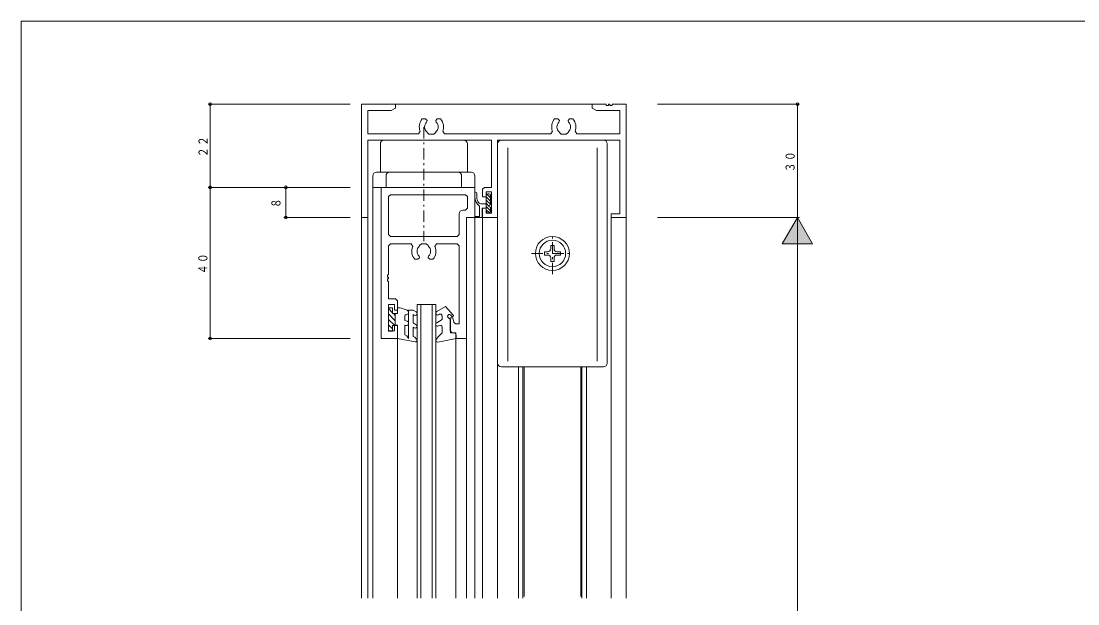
# Model space of a CAD drawing. Units: millimetres on the paper. Extents: x -397 to 397, y -282 to 282.
# Drawn here: x -393.9 to -114.4, y 125 to 279.3 of the extents above; entities that cross this region are included whole.
import ezdxf
from ezdxf.enums import TextEntityAlignment as Align

# ---------------------------------------------------------------- set-up
doc = ezdxf.new("R2010")
doc.units = ezdxf.units.MM
doc.linetypes.add('USER3', pattern=[5.5, 3, -1, 0.5, -1])
for name, color, linetype, lineweight in [('0-1_YKK_ZWAK', 7, 'Continuous', 18), ('0-3_YKK_11', 7, 'Continuous', 18), ('0-4_YKK_12', 2, 'Continuous', 18), ('0-6_YKK_13', 4, 'Continuous', 18), ('0-7_YKK_D', 6, 'Continuous', 18)]:
    doc.layers.add(name, color=color, linetype=linetype, lineweight=lineweight)
doc.styles.add('ＭＳ ゴシック', font='')
doc.styles.get('ＭＳ ゴシック').set_extended_font_data('MS Gothic')

msp = doc.modelspace()

# ---------------------------------------------------------------- linework, layer by layer
at = {"layer": '0-1_YKK_ZWAK'}
for p in [(-393.908, -245.7), (376.092, 279.3)]:
    msp.add_line(p, (-393.908, 279.3), dxfattribs=at)
at = {"layer": '0-3_YKK_11'}
for p, q in [((-303.908, 257.3), (-303.908, 227.3)), ((-294.908, 257.3), (-303.908, 257.3)), ((-294.908, 256.3), (-294.908, 257.3)), ((-242.908, 257.3), (-242.908, 256.3)), ((-239.208, 257.3), (-242.908, 257.3)), ((-239.208, 257), (-239.208, 257.3)), ((-238.608, 257.3), (-238.608, 257)), ((-238.208, 257.3), (-238.608, 257.3)), ((-238.208, 257), (-238.208, 257.3)), ((-237.608, 257.3), (-237.608, 257)), ((-233.908, 257.3), (-237.608, 257.3)), ((-233.908, 227.3), (-233.908, 257.3)), ((-302.258, 255.65), (-296.034, 255.65)), ((-302.258, 249.45), (-302.258, 255.65)), ((-296.034, 255.65), (-294.908, 256.3)), ((-242.908, 256.3), (-241.783, 255.65)), ((-241.783, 255.65), (-235.558, 255.65)), ((-238.608, 257), (-239.208, 257)), ((-237.608, 257), (-238.208, 257)), ((-235.558, 255.65), (-235.558, 249.45)), ((-286.958, 253.4), (-287.823, 253.4)), ((-286.558, 253), (-286.958, 253.4)), ((-286.677, 252.577), (-286.558, 252.861)), ((-286.558, 252.861), (-286.558, 253)), ((-283.858, 253.4), (-284.258, 253)), ((-284.258, 253), (-284.258, 252.861)), ((-284.258, 252.861), (-284.14, 252.577)), ((-282.994, 253.4), (-283.858, 253.4)), ((-251.958, 253.4), (-252.823, 253.4)), ((-251.558, 253), (-251.958, 253.4)), ((-251.677, 252.577), (-251.558, 252.861)), ((-251.558, 252.861), (-251.558, 253)), ((-248.858, 253.4), (-249.258, 253)), ((-249.258, 253), (-249.258, 252.861)), ((-249.258, 252.861), (-249.14, 252.577)), ((-247.994, 253.4), (-248.858, 253.4)), ((-288.853, 249.45), (-302.258, 249.45)), ((-288.388, 250.132), (-288.853, 249.45)), ((-286.555, 249.843), (-286.619, 249.968)), ((-286.058, 249.4), (-286.555, 249.843)), ((-284.758, 249.4), (-286.058, 249.4)), ((-284.262, 249.843), (-284.758, 249.4)), ((-284.198, 249.968), (-284.262, 249.843)), ((-281.964, 249.45), (-282.429, 250.132)), ((-253.853, 249.45), (-281.964, 249.45)), ((-253.388, 250.132), (-253.853, 249.45)), ((-251.555, 249.843), (-251.619, 249.968)), ((-251.058, 249.4), (-251.555, 249.843)), ((-249.758, 249.4), (-251.058, 249.4)), ((-249.262, 249.843), (-249.758, 249.4)), ((-249.198, 249.968), (-249.262, 249.843)), ((-246.964, 249.45), (-247.429, 250.132)), ((-235.558, 249.45), (-246.964, 249.45)), ((-302.258, 247.8), (-269.558, 247.8)), ((-302.258, 227.3), (-302.258, 247.8)), ((-269.558, 247.8), (-269.558, 235.3)), ((-267.908, 247.8), (-235.558, 247.8)), ((-267.908, 227.3), (-267.908, 247.8)), ((-235.558, 247.8), (-235.558, 228.3)), ((-273.908, 235.3), (-298.708, 235.3)), ((-298.708, 235.3), (-298.708, 195.3)), ((-273.908, 227.3), (-273.908, 235.3)), ((-271.408, 235.3), (-271.908, 234.8)), ((-271.908, 234.8), (-271.908, 232.8)), ((-269.558, 235.3), (-271.408, 235.3)), ((-296.758, 232.85), (-296.258, 233.35)), ((-296.758, 222.8), (-296.758, 232.85)), ((-296.258, 233.35), (-276.358, 233.35)), ((-276.358, 233.35), (-275.858, 232.85)), ((-275.858, 232.85), (-275.858, 229.75)), ((-271.908, 232.8), (-270.908, 232.8)), ((-270.908, 234.1), (-269.558, 234.1)), ((-270.908, 232.8), (-270.908, 234.1)), ((-269.558, 234.1), (-269.558, 228.5)), ((-276.358, 229.25), (-277.058, 229.25)), ((-275.858, 229.75), (-276.358, 229.25)), ((-271.908, 229.8), (-271.908, 227.3)), ((-270.908, 229.8), (-271.908, 229.8)), ((-270.908, 228.5), (-270.908, 229.8)), ((-303.908, 227.3), (-302.258, 227.3)), ((-278.058, 228.25), (-278.058, 222.8)), ((-276.108, 227.3), (-273.908, 227.3)), ((-276.108, 195.3), (-276.108, 227.3)), ((-271.908, 227.3), (-267.908, 227.3)), ((-269.558, 228.5), (-270.908, 228.5)), ((-237.908, 228.3), (-237.908, 227.3)), ((-235.558, 228.3), (-237.908, 228.3)), ((-237.908, 227.3), (-233.908, 227.3)), ((-296.258, 222.3), (-296.758, 222.8)), ((-278.558, 222.3), (-296.258, 222.3)), ((-278.058, 222.8), (-278.558, 222.3)), ((-296.758, 219.85), (-296.258, 220.35)), ((-296.758, 212.1), (-296.758, 219.85)), ((-296.258, 220.35), (-290.791, 220.35)), ((-290.791, 220.35), (-290.334, 219.647)), ((-288.651, 219.652), (-288.558, 219.862)), ((-288.558, 219.862), (-288.058, 220.35)), ((-288.058, 220.35), (-286.758, 220.35)), ((-286.758, 220.35), (-286.259, 219.862)), ((-286.259, 219.862), (-286.166, 219.652)), ((-284.483, 219.647), (-284.026, 220.35)), ((-284.026, 220.35), (-278.558, 220.35)), ((-278.558, 220.35), (-278.058, 219.85)), ((-278.058, 219.85), (-278.058, 199.2)), ((-289.823, 216.25), (-288.958, 216.25)), ((-288.958, 216.25), (-288.558, 216.65)), ((-288.558, 216.789), (-288.677, 217.073)), ((-288.558, 216.65), (-288.558, 216.789)), ((-286.14, 217.073), (-286.258, 216.789)), ((-286.258, 216.789), (-286.258, 216.65)), ((-286.258, 216.65), (-285.858, 216.25)), ((-285.858, 216.25), (-284.994, 216.25)), ((-297.058, 212.1), (-296.758, 212.1)), ((-297.058, 211.5), (-297.058, 212.1)), ((-296.758, 211.5), (-297.058, 211.5)), ((-297.058, 211.1), (-296.758, 211.1)), ((-297.058, 210.5), (-297.058, 211.1)), ((-296.758, 210.5), (-297.058, 210.5)), ((-296.758, 211.1), (-296.758, 211.5)), ((-296.758, 205.8), (-296.758, 210.5)), ((-294.908, 205.8), (-296.758, 205.8)), ((-296.758, 204.3), (-295.208, 204.3)), ((-296.758, 197.3), (-296.758, 204.3)), ((-295.208, 204.3), (-295.208, 202.8)), ((-294.408, 205.3), (-294.908, 205.8)), ((-294.408, 202.8), (-294.408, 205.3)), ((-295.208, 202.8), (-294.408, 202.8)), ((-295.208, 198.8), (-295.208, 197.3)), ((-294.408, 198.8), (-295.208, 198.8)), ((-294.408, 195.3), (-294.408, 198.8)), ((-280.408, 200.8), (-280.408, 197.3)), ((-279.708, 200.8), (-280.408, 200.8)), ((-279.485, 199.608), (-279.708, 200.8)), ((-278.994, 199.2), (-279.485, 199.608)), ((-278.058, 199.2), (-278.994, 199.2)), ((-295.208, 197.3), (-296.758, 197.3)), ((-280.408, 197.3), (-279.908, 196.8)), ((-279.908, 196.8), (-278.908, 196.8)), ((-278.908, 196.8), (-278.908, 195.3)), ((-298.708, 195.3), (-294.408, 195.3)), ((-278.908, 195.3), (-276.108, 195.3))]:
    msp.add_line(p, q, dxfattribs=at)
for centre, radius, start, end in [((-285.408, 251.3), 3.2, 138.9855, 201.39927), ((-285.408, 251.3), 1.8, 134.79283, 227.72278), ((-285.408, 251.3), 1.8, 312.27722, 45.20717), ((-285.408, 251.3), 3.2, 338.60073, 41.0145), ((-250.408, 251.3), 3.2, 138.9855, 201.39927), ((-250.408, 251.3), 1.8, 134.79283, 227.72278), ((-250.408, 251.3), 1.8, 312.27722, 45.20717), ((-250.408, 251.3), 3.2, 338.60073, 41.0145), ((-277.058, 228.25), 1, 90, 180), ((-287.408, 218.35), 3.2, 156.08347, 221.0145), ((-287.408, 218.35), 1.8, 133.65906, 225.20717), ((-287.408, 218.35), 1.8, 314.79283, 46.34094), ((-287.408, 218.35), 3.2, 318.9855, 23.91653)]:
    msp.add_arc(centre, radius, start, end, dxfattribs=at)
at = {"layer": '0-4_YKK_12'}
for p, q in [((-242.608, 257.3), (-295.208, 257.3)), ((-233.908, 126.538), (-233.908, 257.3)), ((-300.908, 235.3), (-294.908, 235.3)), ((-300.908, 126.538), (-300.908, 235.3)), ((-279.908, 235.3), (-273.908, 235.3)), ((-273.908, 235.3), (-273.908, 131.213)), ((-303.908, 227.3), (-302.258, 227.3)), ((-303.908, 126.538), (-303.908, 227.3)), ((-302.258, 126.538), (-302.258, 227.3)), ((-271.908, 227.3), (-267.908, 227.3)), ((-271.908, 126.538), (-271.908, 227.3)), ((-237.908, 227.3), (-233.908, 227.3)), ((-237.908, 126.538), (-237.908, 227.3)), ((-276.108, 216), (-276.108, 131.213)), ((-289.208, 204.3), (-284.208, 204.3)), ((-289.208, 204.3), (-289.208, 173.735)), ((-288.208, 204.3), (-288.208, 180.589)), ((-285.208, 204.3), (-285.208, 180.589)), ((-284.208, 204.3), (-284.208, 180.589)), ((-294.408, 173.735), (-294.408, 195.38)), ((-278.908, 131.213), (-278.908, 195.3)), ((-267.908, 126.538), (-267.908, 188.8)), ((-262.408, 187.8), (-262.408, 178.668)), ((-261.208, 187.8), (-261.208, 178.668)), ((-245.608, 187.8), (-245.608, 126.538)), ((-244.408, 187.8), (-244.408, 126.538)), ((-289.208, 180.589), (-289.208, 179.244)), ((-288.208, 180.589), (-288.208, 173.735)), ((-285.208, 180.589), (-285.208, 173.735)), ((-284.208, 180.589), (-284.208, 126.538)), ((-262.408, 180.609), (-262.408, 126.538)), ((-261.208, 180.609), (-261.208, 126.538)), ((-294.408, 127.805), (-294.408, 174.643)), ((-289.208, 174.65), (-289.208, 126.538)), ((-288.208, 174.65), (-288.208, 126.538)), ((-285.208, 174.65), (-285.208, 126.538)), ((-278.908, 126.538), (-278.908, 174.575)), ((-276.108, 170.194), (-276.108, 126.538)), ((-273.908, 170.194), (-273.908, 126.538)), ((-294.408, 126.538), (-294.408, 131.179))]:
    msp.add_line(p, q, dxfattribs=at)
at = {"layer": '0-6_YKK_13', "linetype": 'USER3'}
for p, q in [((-287.408, 251.187), (-287.408, 221.044)), ((-253.408, 212.3), (-253.408, 223.3)), ((-258.908, 217.8), (-247.908, 217.8))]:
    msp.add_line(p, q, dxfattribs=at)
at = {"layer": '0-6_YKK_13'}
for p, q in [((-298.908, 246.8), (-298.908, 239.3)), ((-276.908, 247.8), (-297.908, 247.8)), ((-275.908, 246.8), (-275.908, 239.3)), ((-267.908, 246.8), (-267.908, 227.3)), ((-266.908, 247.8), (-239.908, 247.8)), ((-238.908, 246.8), (-238.908, 188.8)), ((-265.238, 245.8), (-265.238, 227.3)), ((-241.578, 245.8), (-241.578, 189.3)), ((-300.908, 235.3), (-300.908, 238.3)), ((-287.408, 239.3), (-299.908, 239.3)), ((-297.408, 238.3), (-297.408, 235.3)), ((-287.408, 239.3), (-274.908, 239.3)), ((-277.408, 238.3), (-277.408, 235.3)), ((-273.908, 235.3), (-273.908, 238.3)), ((-298.758, 235.3), (-300.908, 235.3)), ((-298.758, 235.3), (-273.908, 235.3)), ((-273.908, 233.786), (-273.908, 232.747)), ((-273.408, 233.786), (-273.408, 232.747)), ((-270.908, 229.8), (-270.908, 233.2)), ((-270.908, 232.769), (-269.808, 231.669)), ((-270.783, 233.491), (-269.808, 232.517)), ((-270.508, 233.6), (-270.208, 233.6)), ((-269.808, 233.2), (-269.808, 230.65)), ((-272.708, 227.6), (-272.708, 230.347)), ((-270.908, 230.9), (-272.151, 230.9)), ((-272.008, 227.3), (-272.008, 229.8)), ((-272.008, 229.8), (-270.908, 229.8)), ((-270.908, 231.92), (-269.808, 230.82)), ((-270.908, 231.072), (-270.094, 230.257)), ((-270.908, 230.223), (-269.808, 229.123)), ((-270.908, 228.9), (-270.908, 229.8)), ((-270.908, 229.375), (-270.062, 228.528)), ((-269.902, 230.065), (-269.808, 229.972)), ((-269.808, 230.05), (-269.808, 228.9)), ((-272.708, 227.6), (-273.658, 227.6)), ((-273.658, 227.3), (-272.008, 227.3)), ((-270.508, 228.5), (-270.208, 228.5)), ((-267.908, 227.3), (-267.908, 188.8)), ((-265.238, 227.3), (-265.238, 189.3)), ((-255.508, 218.22), (-255.508, 217.38)), ((-254.668, 218.22), (-255.508, 218.22)), ((-253.828, 219.9), (-253.828, 219.06)), ((-252.988, 219.9), (-253.828, 219.9)), ((-252.988, 219.06), (-252.988, 219.9)), ((-251.308, 218.22), (-252.148, 218.22)), ((-251.308, 217.38), (-251.308, 218.22)), ((-255.508, 217.38), (-254.668, 217.38)), ((-253.828, 216.54), (-253.828, 215.7)), ((-253.828, 215.7), (-252.988, 215.7)), ((-252.988, 215.7), (-252.988, 216.54)), ((-252.148, 217.38), (-251.308, 217.38)), ((-296.759, 203.186), (-295.659, 202.086)), ((-296.759, 201.772), (-294.959, 199.972)), ((-296.758, 197.2), (-296.758, 203.4)), ((-296.758, 203.4), (-295.658, 203.4)), ((-295.658, 201.9), (-295.658, 203.4)), ((-295.658, 201.9), (-294.359, 201.9)), ((-295.473, 201.9), (-294.959, 201.386)), ((-294.959, 198.7), (-294.959, 201.9)), ((-294.358, 203.4), (-293.648, 203.4)), ((-294.358, 201.9), (-294.358, 203.4)), ((-291.843, 202.743), (-293.649, 203.4)), ((-291.448, 202.8), (-290.249, 202.8)), ((-291.448, 195.291), (-291.448, 202.8)), ((-289.458, 202.344), (-290.249, 202.8)), ((-289.958, 201.478), (-290.249, 201.645)), ((-290.249, 199.4), (-290.249, 201.645)), ((-281.645, 203.8), (-283.995, 202.443)), ((-283.502, 201.573), (-283.309, 201.685)), ((-282.559, 200.3), (-282.559, 201.251)), ((-279.632, 201.488), (-281.644, 203.8)), ((-280.265, 201.474), (-279.986, 201.134)), ((-296.759, 200.358), (-295.101, 198.7)), ((-296.759, 198.943), (-295.659, 197.843)), ((-295.658, 198.7), (-294.359, 198.7)), ((-295.658, 197.2), (-295.658, 198.7)), ((-294.358, 195.3), (-294.358, 198.7)), ((-292.254, 198.737), (-292.448, 198.807)), ((-292.448, 196.3), (-292.448, 198.807)), ((-289.458, 198.944), (-290.249, 199.4)), ((-284.002, 199.467), (-282.558, 200.3)), ((-283.502, 198.601), (-283.309, 198.713)), ((-280.358, 200.3), (-280.919, 200.72)), ((-280.358, 200.3), (-280.358, 196.8)), ((-296.758, 197.529), (-296.43, 197.2)), ((-295.658, 197.2), (-296.758, 197.2)), ((-290.249, 198.246), (-289.958, 198.078)), ((-290.249, 195.845), (-290.249, 198.246)), ((-290.249, 195.845), (-289.824, 195.6)), ((-284.131, 194.993), (-283.537, 195.831)), ((-283.537, 195.831), (-282.558, 196.8)), ((-282.559, 196.8), (-282.559, 198.28)), ((-280.359, 196.8), (-279.559, 196.8)), ((-278.859, 196.1), (-278.859, 195.3)), ((-294.358, 195.3), (-289.719, 194.387)), ((-289.824, 195.6), (-289.334, 195.11)), ((-278.858, 195.3), (-283.706, 194.337)), ((-266.908, 187.8), (-239.908, 187.8)), ((-260.908, 187.8), (-260.908, 178.668)), ((-245.908, 187.8), (-245.908, 127.027)), ((-260.908, 180.609), (-260.908, 127.027))]:
    msp.add_line(p, q, dxfattribs=at)
for points in [[(-291.843, 199.864), (-292.448, 200.084), (-292.448, 201.285)], [(-291.448, 195.291), (-291.909, 195.989), (-292.448, 196.3)]]:
    msp.add_lwpolyline(points, dxfattribs=at)
for radius in [4.5, 3.5]:
    msp.add_circle((-253.408, 217.8), radius, dxfattribs=at)
for centre, radius, start, end in [((-297.908, 246.8), 1, 90, 180), ((-276.908, 246.8), 1, 0, 90), ((-266.908, 246.8), 1, 90, 180), ((-239.908, 246.8), 1, 0, 90), ((-299.908, 238.3), 1, 90, 180), ((-296.408, 238.3), 1, 90, 180), ((-278.408, 238.3), 1, 0, 90), ((-274.908, 238.3), 1, 0, 90), ((-273.658, 233.786), 0.25, 0, 180), ((-270.908, 232.747), 3, 180, 233.1301), ((-270.908, 232.747), 2.5, 180, 216.63334), ((-270.508, 233.2), 0.4, 90, 180), ((-270.208, 233.2), 0.4, 0, 90), ((-272.151, 231.9), 1, 220.18666, 270), ((-269.808, 230.35), 0.3, 90, 270), ((-273.658, 227.45), 0.15, 90, 270), ((-270.508, 228.9), 0.4, 180, 270), ((-270.208, 228.9), 0.4, 270, 0), ((-254.668, 219.06), 0.84, 270, 0), ((-252.148, 219.06), 0.84, 180, 270), ((-254.668, 216.54), 0.84, 0, 90), ((-252.148, 216.54), 0.84, 90, 180), ((-292.149, 201.285), 0.3, 83.62636, 180), ((-292.049, 202.179), 0.6, 263.61829, 69.99797), ((-289.708, 201.911), 0.5, 239.98981, 60.00683), ((-283.752, 202.006), 0.5, 119.02557, 300.0117), ((-283.059, 201.252), 0.5, 359.97202, 120.01891), ((-280.618, 201.12), 0.5, 45, 233.1357), ((-279.809, 201.311), 0.25, 224.96046, 45), ((-292.049, 199.3), 0.6, 249.9966, 70.0032), ((-289.708, 198.511), 0.5, 240.0038, 60.00683), ((-283.752, 199.034), 0.5, 120.00716, 299.99166), ((-283.059, 198.28), 0.5, 359.97204, 119.99843), ((-279.559, 196.1), 0.7, 359.98003, 90), ((-289.637, 194.807), 0.428, 258.86224, 44.99856), ((-283.788, 194.75), 0.42, 144.66347, 281.2357), ((-266.908, 188.8), 1, 180, 270), ((-239.908, 188.8), 1, 270, 0)]:
    msp.add_arc(centre, radius, start, end, dxfattribs=at)
at = {"layer": '0-7_YKK_D'}
for p, q in [((-306.908, 257.3), (-344.408, 257.3)), ((-343.908, 257.3), (-343.908, 235.3)), ((-225.608, 257.3), (-188.108, 257.3)), ((-188.608, 227.3), (-188.608, 257.3)), ((-306.908, 235.3), (-344.408, 235.3)), ((-306.908, 235.3), (-344.408, 235.3)), ((-343.908, 235.3), (-343.908, 195.3)), ((-306.908, 235.3), (-324.408, 235.3)), ((-323.908, 235.3), (-323.908, 227.3)), ((-306.908, 227.3), (-324.408, 227.3)), ((-225.608, 227.3), (-188.108, 227.3)), ((-225.608, 227.3), (-188.108, 227.3)), ((-188.608, 227.3), (-192.608, 220.372)), ((-188.608, 227.3), (-184.608, 220.372)), ((-188.608, -155.7), (-188.608, 227.3)), ((-184.608, 220.372), (-192.608, 220.372)), ((-306.908, 195.3), (-344.408, 195.3))]:
    msp.add_line(p, q, dxfattribs=at)
for centre, start, end in [((-343.908, 257.3), 0, 180), ((-343.908, 257.3), 180, 0), ((-188.608, 257.3), 0, 180), ((-188.608, 257.3), 180, 0), ((-343.908, 235.3), 0, 180), ((-343.908, 235.3), 0, 180), ((-343.908, 235.3), 180, 0), ((-343.908, 235.3), 180, 0), ((-323.908, 235.3), 0, 180), ((-323.908, 235.3), 180, 0), ((-323.908, 227.3), 0, 180), ((-323.908, 227.3), 180, 0), ((-343.908, 195.3), 0, 180), ((-343.908, 195.3), 180, 0)]:
    msp.add_arc(centre, 0.375, start, end, dxfattribs=at)
msp.add_solid([(-184.608, 220.372), (-188.608, 227.3), (-192.608, 220.372)], dxfattribs=at)

# ---------------------------------------------------------------- texts
at = {"layer": '0-7_YKK_D', "color": 7, "style": 'ＭＳ ゴシック', "width": 0.75}
msp.add_text('８', height=2.39, rotation=90, dxfattribs=at).set_placement((-324.608, 229.855), align=Align.BOTTOM_LEFT)
at = {"layer": '0-7_YKK_D', "color": 7, "char_height": 2.39, "attachment_point": 7, "rotation": 90, "style": 'ＭＳ ゴシック'}
for s, insert in [('\\T1.17;\\W0.75;２２', (-344.608, 243.355)), ('\\T1.17;\\W0.75;３０', (-189.308, 239.355)), ('\\T1.17;\\W0.75;４０', (-344.608, 212.355))]:
    msp.add_mtext(s, dxfattribs=dict(at, insert=insert))

doc.saveas('drawing.dxf')
